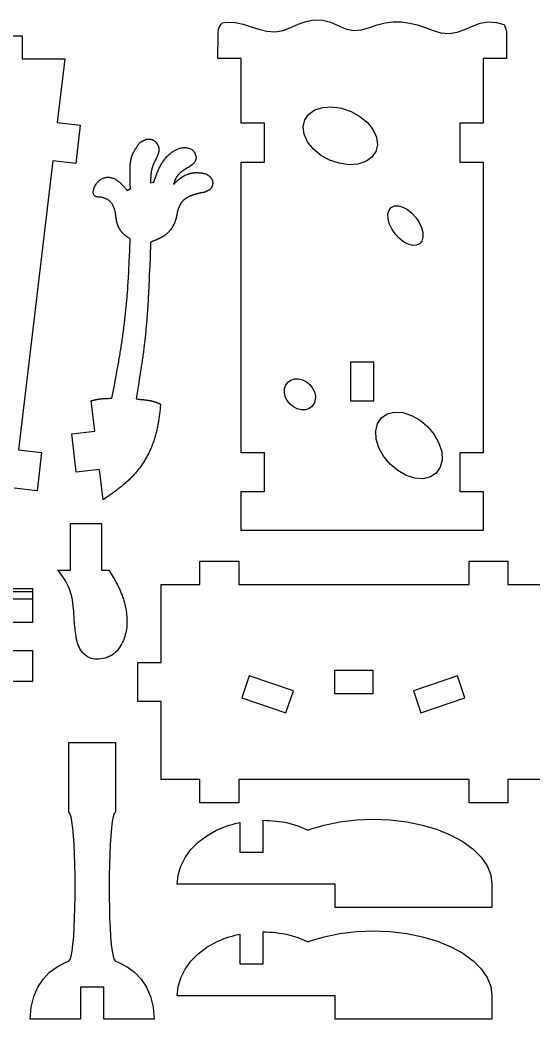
# Model space of a CAD drawing. Extents: x 2 to 268, y 5 to 228.
# Drawn here: x 81.4 to 147.5, y 22.3 to 151.2 of the extents above; entities that cross this region are included whole.
import ezdxf

# ---------------------------------------------------------------- set-up
doc = ezdxf.new("R2010")
doc.units = 0
doc.layers.add('CUT', color=62, linetype='CONTINUOUS')
doc.layers.add('ENGRAVE', color=132, linetype='CONTINUOUS')

msp = doc.modelspace()

# ---------------------------------------------------------------- linework, layer by layer
at = {"layer": 'CUT'}
for points in [[(111.18, 150.36), (112.19, 150.03), (113.22, 149.79), (114.27, 149.71), (115.31, 149.89), (116.3, 150.26), (117.27, 150.7), (118.27, 151.05), (119.31, 151.23), (120.37, 151.2), (121.4, 150.95), (123.35, 150.1), (124.39, 149.87), (125.43, 149.94), (126.45, 150.25), (127.45, 150.61), (128.46, 150.87), (129.51, 150.99), (130.57, 150.97), (131.62, 150.83), (132.64, 150.59), (133.64, 150.24), (134.64, 149.87), (135.66, 149.59), (136.71, 149.48), (137.75, 149.64), (138.75, 149.99), (139.72, 150.43), (140.72, 150.8), (141.76, 150.98), (142.8, 150.9), (143.76, 150.63), (143.82, 150.56), (143.89, 150.44), (143.95, 150.31), (144, 150.18), (144.04, 150.03), (144.07, 149.88), (144.1, 149.71), (144.11, 149.54), (144.12, 149.35), (144.11, 146.25), (141.11, 146.25), (141.11, 137.9), (138.11, 137.9), (138.11, 132.9), (141.11, 132.9), (141.11, 95.37), (138.11, 95.37), (138.11, 90.37), (141.11, 90.37), (141.11, 85.37), (109.91, 85.37), (109.91, 90.37), (112.91, 90.37), (112.91, 95.37), (109.91, 95.37), (109.91, 132.9), (112.91, 132.9), (112.91, 137.9), (109.91, 137.9), (109.91, 146.25), (106.91, 146.25), (106.92, 149.35), (106.92, 149.54), (106.94, 149.71), (106.96, 149.88), (106.99, 150.03), (107.03, 150.18), (107.09, 150.31), (107.15, 150.44), (107.22, 150.56), (107.3, 150.67), (107.39, 150.77), (107.47, 150.84), (108.09, 150.94), (109.14, 150.9), (110.17, 150.68)], [(95.52, 123.05), (95.48, 123.07), (95.45, 123.09), (95.41, 123.11), (95.38, 123.13), (95.34, 123.15), (95.31, 123.18), (95.27, 123.2), (95.24, 123.22), (95.2, 123.24), (95.17, 123.27), (95.13, 123.29), (95.1, 123.31), (95.07, 123.34), (95.03, 123.36), (95, 123.39), (94.97, 123.41), (94.94, 123.44), (94.9, 123.47), (94.87, 123.49), (94.84, 123.52), (94.81, 123.55), (94.78, 123.58), (94.75, 123.61), (94.72, 123.64), (94.69, 123.67), (94.66, 123.7), (94.63, 123.73), (94.6, 123.76), (94.57, 123.79), (94.55, 123.82), (94.52, 123.85), (94.49, 123.88), (94.47, 123.92), (94.44, 123.95), (94.41, 123.98), (94.39, 124.02), (94.37, 124.05), (94.34, 124.08), (94.32, 124.12), (94.29, 124.15), (94.27, 124.19), (94.25, 124.22), (94.23, 124.26), (94.21, 124.29), (94.19, 124.33), (94.17, 124.37), (94.15, 124.4), (94.13, 124.44), (94.11, 124.48), (94.09, 124.51), (94.08, 124.55), (94.06, 124.59), (94.05, 124.63), (94.03, 124.66), (94.02, 124.7), (94, 124.74), (93.99, 124.78), (93.97, 124.82), (93.96, 124.86), (93.95, 124.9), (93.94, 124.94), (93.93, 124.97), (93.91, 125.01), (93.9, 125.05), (93.89, 125.09), (93.88, 125.13), (93.87, 125.17), (93.86, 125.21), (93.85, 125.25), (93.85, 125.29), (93.84, 125.34), (93.83, 125.38), (93.82, 125.42), (93.81, 125.46), (93.81, 125.5), (93.8, 125.54), (93.79, 125.58), (93.79, 125.62), (93.78, 125.66), (93.78, 125.71), (93.77, 125.75), (93.76, 125.79), (93.76, 125.83), (93.75, 125.87), (93.75, 125.91), (93.74, 125.96), (93.74, 126), (93.73, 126.04), (93.73, 126.08), (93.73, 126.12), (93.72, 126.17), (93.72, 126.21), (93.71, 126.29), (93.69, 126.46), (93.66, 126.56), (93.63, 126.66), (93.59, 126.76), (93.56, 126.85), (93.52, 126.95), (93.48, 127.04), (93.44, 127.14), (93.4, 127.23), (93.36, 127.32), (93.31, 127.4), (93.26, 127.49), (93.21, 127.57), (93.15, 127.65), (93.09, 127.72), (93.03, 127.79), (92.96, 127.86), (92.88, 127.92), (92.81, 127.98), (92.73, 128.03), (92.64, 128.09), (92.55, 128.13), (92.46, 128.17), (92.37, 128.21), (92.27, 128.25), (92.17, 128.28), (92.07, 128.3), (91.97, 128.33), (91.86, 128.35), (91.75, 128.36), (91.64, 128.37), (91.54, 128.38), (91.43, 128.39), (91.32, 128.4), (91.23, 128.42), (91.14, 128.45), (91.06, 128.48), (90.99, 128.53), (90.94, 128.59), (90.9, 128.66), (90.87, 128.74), (90.85, 128.82), (90.84, 128.92), (90.83, 129.02), (90.84, 129.13), (90.86, 129.24), (90.89, 129.35), (90.92, 129.47), (90.96, 129.58), (91.01, 129.7), (91.06, 129.81), (91.12, 129.92), (91.19, 130.03), (91.26, 130.13), (91.33, 130.23), (91.4, 130.32), (91.49, 130.41), (91.57, 130.48), (91.65, 130.55), (91.74, 130.62), (91.83, 130.68), (91.93, 130.73), (92.02, 130.77), (92.12, 130.81), (92.21, 130.85), (92.31, 130.88), (92.41, 130.9), (92.51, 130.92), (92.6, 130.93), (92.7, 130.93), (92.8, 130.93), (92.9, 130.93), (92.99, 130.92), (93.09, 130.9), (93.18, 130.88), (93.27, 130.86), (93.36, 130.83), (93.44, 130.8), (93.53, 130.76), (93.61, 130.72), (93.7, 130.67), (93.78, 130.62), (93.86, 130.57), (93.94, 130.51), (94.02, 130.45), (94.1, 130.39), (94.18, 130.33), (94.25, 130.26), (94.33, 130.19), (94.4, 130.12), (94.48, 130.04), (94.55, 129.97), (94.62, 129.89), (94.7, 129.81), (94.77, 129.73), (94.84, 129.65), (94.91, 129.57), (94.98, 129.48), (95.05, 129.4), (95.12, 129.32), (95.19, 129.23), (95.63, 129.47), (95.61, 130.09), (95.61, 130.39), (95.6, 130.64), (95.6, 130.83), (95.59, 131.01), (95.59, 131.14), (95.59, 131.26), (95.59, 131.39), (95.59, 131.52), (95.59, 131.58), (95.58, 131.64), (95.58, 131.7), (95.58, 131.77), (95.58, 131.83), (95.58, 131.89), (95.59, 131.96), (95.59, 132.02), (95.59, 132.08), (95.59, 132.15), (95.59, 132.21), (95.59, 132.27), (95.6, 132.34), (95.6, 132.4), (95.6, 132.46), (95.61, 132.52), (95.61, 132.59), (95.62, 132.65), (95.62, 132.71), (95.63, 132.77), (95.63, 132.83), (95.64, 132.9), (95.65, 132.96), (95.66, 133.02), (95.67, 133.08), (95.68, 133.14), (95.69, 133.2), (95.71, 133.26), (95.72, 133.32), (95.73, 133.38), (95.75, 133.44), (95.76, 133.5), (95.78, 133.56), (95.8, 133.61), (95.82, 133.67), (95.84, 133.73), (95.86, 133.79), (95.88, 133.84), (95.91, 133.9), (95.93, 133.95), (95.96, 134.01), (95.98, 134.07), (96.01, 134.12), (96.04, 134.18), (96.07, 134.23), (96.1, 134.28), (96.13, 134.34), (96.16, 134.39), (96.19, 134.44), (96.22, 134.5), (96.25, 134.55), (96.29, 134.6), (96.32, 134.66), (96.35, 134.71), (96.39, 134.76), (96.42, 134.81), (96.46, 134.87), (96.49, 134.92), (96.53, 134.97), (96.57, 135.02), (96.6, 135.07), (96.64, 135.13), (96.68, 135.18), (96.71, 135.23), (96.82, 135.38), (96.88, 135.42), (96.9, 135.44), (96.93, 135.45), (96.96, 135.47), (96.99, 135.49), (97.01, 135.5), (97.04, 135.52), (97.07, 135.54), (97.09, 135.55), (97.12, 135.57), (97.15, 135.59), (97.18, 135.6), (97.2, 135.62), (97.23, 135.63), (97.26, 135.65), (97.29, 135.66), (97.32, 135.68), (97.34, 135.69), (97.37, 135.7), (97.4, 135.72), (97.43, 135.73), (97.46, 135.74), (97.49, 135.75), (97.52, 135.76), (97.54, 135.77), (97.57, 135.79), (97.6, 135.79), (97.63, 135.8), (97.66, 135.81), (97.69, 135.82), (97.72, 135.83), (97.76, 135.83), (97.79, 135.84), (97.82, 135.84), (97.85, 135.85), (97.88, 135.85), (97.91, 135.85), (97.94, 135.85), (97.98, 135.85), (98.01, 135.85), (98.04, 135.85), (98.07, 135.85), (98.11, 135.85), (98.14, 135.85), (98.17, 135.84), (98.2, 135.84), (98.23, 135.83), (98.27, 135.83), (98.3, 135.82), (98.33, 135.81), (98.36, 135.8), (98.39, 135.8), (98.42, 135.79), (98.45, 135.77), (98.48, 135.76), (98.51, 135.75), (98.54, 135.74), (98.57, 135.72), (98.6, 135.71), (98.63, 135.7), (98.65, 135.68), (98.68, 135.66), (98.7, 135.65), (98.73, 135.63), (98.75, 135.61), (98.78, 135.59), (98.8, 135.57), (98.82, 135.55), (98.84, 135.53), (98.86, 135.5), (98.89, 135.48), (98.91, 135.46), (98.92, 135.43), (98.94, 135.41), (98.96, 135.39), (98.98, 135.36), (99, 135.33), (99.02, 135.31), (99.03, 135.28), (99.05, 135.25), (99.06, 135.23), (99.08, 135.2), (99.1, 135.17), (99.11, 135.14), (99.13, 135.11), (99.14, 135.09), (99.16, 135.06), (99.17, 135.03), (99.18, 135), (99.2, 134.97), (99.21, 134.94), (99.23, 134.91), (99.26, 134.85), (99.26, 134.8), (99.27, 134.76), (99.28, 134.71), (99.28, 134.66), (99.29, 134.61), (99.29, 134.56), (99.29, 134.52), (99.29, 134.47), (99.29, 134.42), (99.29, 134.37), (99.28, 134.32), (99.28, 134.28), (99.27, 134.23), (99.26, 134.18), (99.25, 134.13), (99.24, 134.09), (99.23, 134.04), (99.21, 134), (99.2, 133.95), (99.18, 133.9), (99.17, 133.86), (99.15, 133.81), (99.13, 133.77), (99.11, 133.73), (99.09, 133.68), (99.07, 133.64), (99.06, 133.59), (99.04, 133.55), (99.01, 133.51), (98.99, 133.46), (98.97, 133.42), (98.95, 133.38), (98.93, 133.33), (98.91, 133.29), (98.84, 133.16), (98.82, 133.12), (98.8, 133.07), (98.78, 133.03), (98.76, 132.99), (98.74, 132.94), (98.71, 132.9), (98.69, 132.86), (98.67, 132.81), (98.65, 132.77), (98.63, 132.72), (98.62, 132.68), (98.6, 132.64), (98.58, 132.59), (98.56, 132.55), (98.54, 132.5), (98.53, 132.46), (98.51, 132.41), (98.49, 132.37), (98.48, 132.32), (98.46, 132.27), (98.45, 132.23), (98.43, 132.18), (98.42, 132.14), (98.41, 132.09), (98.39, 132.04), (98.38, 132), (98.37, 131.95), (98.36, 131.9), (98.35, 131.86), (98.34, 131.81), (98.33, 131.76), (98.32, 131.72), (98.31, 131.67), (98.31, 131.62), (98.3, 131.58), (98.29, 131.53), (98.29, 131.48), (98.28, 131.43), (98.27, 131.39), (98.27, 131.34), (98.26, 131.29), (98.26, 131.24), (98.26, 131.19), (98.25, 131.15), (98.25, 131.1), (98.25, 131.05), (98.24, 131), (98.24, 130.95), (98.24, 130.91), (98.24, 130.86), (98.24, 130.81), (98.24, 130.76), (98.23, 130.71), (98.23, 130.66), (98.23, 130.61), (98.23, 130.57), (98.23, 130.52), (98.23, 130.47), (98.23, 130.37), (98.23, 130.23), (98.63, 130.29), (98.72, 130.54), (98.76, 130.67), (98.8, 130.79), (98.85, 130.92), (98.89, 131.04), (98.94, 131.16), (98.98, 131.29), (99.03, 131.41), (99.08, 131.53), (99.13, 131.65), (99.18, 131.77), (99.23, 131.89), (99.29, 132.01), (99.35, 132.13), (99.41, 132.25), (99.47, 132.36), (99.53, 132.48), (99.6, 132.59), (99.66, 132.71), (99.73, 132.82), (99.81, 132.93), (99.88, 133.04), (99.96, 133.14), (100.04, 133.25), (100.12, 133.35), (100.21, 133.45), (100.29, 133.55), (100.38, 133.65), (100.48, 133.74), (100.57, 133.84), (100.67, 133.92), (100.77, 134.01), (100.87, 134.09), (100.98, 134.17), (101.09, 134.25), (101.2, 134.32), (101.31, 134.39), (101.43, 134.45), (101.55, 134.51), (101.67, 134.56), (101.8, 134.61), (101.92, 134.65), (102.06, 134.69), (102.19, 134.72), (102.32, 134.74), (102.46, 134.76), (102.59, 134.76), (102.73, 134.76), (102.86, 134.75), (102.99, 134.73), (103.12, 134.7), (103.24, 134.66), (103.36, 134.6), (103.48, 134.54), (103.58, 134.46), (103.68, 134.37), (103.78, 134.27), (103.86, 134.16), (103.93, 134.05), (103.98, 133.92), (104.03, 133.79), (104.06, 133.66), (104.08, 133.52), (104.08, 133.39), (104.06, 133.26), (104.03, 133.13), (103.99, 133.02), (103.92, 132.9), (103.85, 132.8), (103.76, 132.7), (103.67, 132.61), (103.56, 132.53), (103.45, 132.44), (103.33, 132.36), (103.22, 132.29), (103.1, 132.21), (102.98, 132.14), (102.86, 132.07), (102.74, 132), (102.62, 131.93), (102.51, 131.86), (102.4, 131.78), (102.29, 131.71), (102.19, 131.63), (102.08, 131.55), (101.99, 131.47), (101.9, 131.38), (101.81, 131.29), (101.73, 131.19), (101.65, 131.09), (101.58, 130.98), (101.52, 130.87), (101.46, 130.76), (101.4, 130.64), (101.35, 130.52), (101.3, 130.39), (101.25, 130.27), (101.2, 130.14), (101.19, 130.04), (101.29, 130.14), (101.33, 130.18), (101.36, 130.21), (101.4, 130.24), (101.43, 130.27), (101.47, 130.3), (101.5, 130.34), (101.54, 130.37), (101.57, 130.4), (101.61, 130.43), (101.64, 130.46), (101.68, 130.49), (101.71, 130.53), (101.75, 130.56), (101.78, 130.59), (101.82, 130.62), (101.85, 130.65), (101.89, 130.68), (101.93, 130.71), (101.96, 130.74), (102, 130.76), (102.04, 130.79), (102.07, 130.82), (102.11, 130.85), (102.15, 130.88), (102.19, 130.9), (102.22, 130.93), (102.26, 130.96), (102.3, 130.98), (102.34, 131.01), (102.38, 131.03), (102.42, 131.05), (102.46, 131.08), (102.5, 131.1), (102.54, 131.12), (102.58, 131.15), (102.62, 131.17), (102.66, 131.19), (102.7, 131.21), (102.75, 131.23), (102.79, 131.25), (102.83, 131.27), (102.88, 131.28), (102.92, 131.3), (102.96, 131.32), (103.01, 131.33), (103.05, 131.35), (103.1, 131.36), (103.14, 131.38), (103.19, 131.39), (103.23, 131.4), (103.28, 131.42), (103.32, 131.43), (103.37, 131.44), (103.41, 131.45), (103.46, 131.46), (103.51, 131.47), (103.55, 131.48), (103.6, 131.49), (103.65, 131.49), (103.69, 131.5), (103.74, 131.51), (103.79, 131.51), (103.83, 131.52), (103.88, 131.52), (103.93, 131.52), (103.97, 131.53), (104.02, 131.53), (104.07, 131.53), (104.11, 131.53), (104.16, 131.53), (104.21, 131.53), (104.25, 131.53), (104.3, 131.53), (104.35, 131.53), (104.4, 131.53), (104.44, 131.52), (104.49, 131.52), (104.53, 131.52), (104.58, 131.51), (104.63, 131.51), (104.67, 131.5), (104.72, 131.49), (104.77, 131.49), (104.81, 131.48), (104.86, 131.47), (104.9, 131.47), (104.95, 131.46), (105, 131.45), (105.04, 131.44), (105.09, 131.44), (105.13, 131.43), (105.18, 131.42), (105.23, 131.41), (105.36, 131.39), (105.42, 131.35), (105.45, 131.33), (105.48, 131.31), (105.51, 131.29), (105.54, 131.27), (105.56, 131.25), (105.59, 131.23), (105.62, 131.21), (105.65, 131.19), (105.67, 131.17), (105.7, 131.15), (105.73, 131.13), (105.76, 131.11), (105.78, 131.09), (105.81, 131.07), (105.83, 131.05), (105.86, 131.03), (105.88, 131), (105.9, 130.98), (105.93, 130.96), (105.95, 130.94), (105.97, 130.91), (105.99, 130.89), (106.01, 130.86), (106.03, 130.84), (106.05, 130.81), (106.07, 130.78), (106.08, 130.76), (106.1, 130.73), (106.11, 130.7), (106.13, 130.67), (106.14, 130.64), (106.15, 130.61), (106.17, 130.58), (106.18, 130.55), (106.19, 130.52), (106.19, 130.49), (106.2, 130.45), (106.21, 130.42), (106.21, 130.39), (106.22, 130.35), (106.22, 130.32), (106.22, 130.28), (106.23, 130.25), (106.23, 130.21), (106.23, 130.18), (106.23, 130.14), (106.22, 130.11), (106.22, 130.07), (106.22, 130.04), (106.21, 130.01), (106.21, 129.97), (106.2, 129.94), (106.19, 129.9), (106.19, 129.87), (106.18, 129.84), (106.17, 129.81), (106.16, 129.77), (106.14, 129.74), (106.13, 129.71), (106.12, 129.68), (106.1, 129.65), (106.09, 129.62), (106.07, 129.59), (106.05, 129.57), (106.04, 129.54), (106.02, 129.51), (106, 129.49), (105.98, 129.47), (105.95, 129.44), (105.93, 129.42), (105.91, 129.4), (105.89, 129.38), (105.86, 129.36), (105.84, 129.34), (105.81, 129.32), (105.78, 129.3), (105.76, 129.28), (105.73, 129.26), (105.7, 129.25), (105.67, 129.23), (105.65, 129.22), (105.62, 129.2), (105.59, 129.19), (105.56, 129.17), (105.53, 129.16), (105.5, 129.14), (105.46, 129.13), (105.43, 129.12), (105.4, 129.1), (105.37, 129.09), (105.34, 129.08), (105.3, 129.06), (105.27, 129.05), (105.24, 129.04), (105.21, 129.03), (105.17, 129.02), (105.11, 128.99), (104.94, 128.96), (104.85, 128.94), (104.81, 128.93), (104.76, 128.92), (104.72, 128.91), (104.68, 128.9), (104.63, 128.89), (104.59, 128.88), (104.55, 128.87), (104.5, 128.86), (104.46, 128.85), (104.42, 128.84), (104.38, 128.83), (104.33, 128.82), (104.29, 128.81), (104.25, 128.8), (104.2, 128.79), (104.16, 128.77), (104.12, 128.76), (104.07, 128.75), (104.03, 128.74), (103.99, 128.73), (103.94, 128.71), (103.9, 128.7), (103.86, 128.69), (103.81, 128.67), (103.77, 128.66), (103.73, 128.65), (103.68, 128.63), (103.64, 128.62), (103.6, 128.6), (103.55, 128.59), (103.51, 128.57), (103.47, 128.55), (103.42, 128.54), (103.38, 128.52), (103.34, 128.5), (103.29, 128.48), (103.25, 128.47), (103.21, 128.45), (103.17, 128.43), (103.13, 128.41), (103.09, 128.39), (103.05, 128.37), (103.01, 128.35), (102.97, 128.32), (102.93, 128.3), (102.89, 128.28), (102.85, 128.26), (102.81, 128.23), (102.77, 128.21), (102.74, 128.18), (102.7, 128.16), (102.66, 128.13), (102.63, 128.11), (102.59, 128.08), (102.56, 128.05), (102.52, 128.02), (102.49, 128), (102.46, 127.97), (102.43, 127.94), (102.4, 127.91), (102.37, 127.87), (102.34, 127.84), (102.31, 127.81), (102.28, 127.78), (102.25, 127.74), (102.23, 127.71), (102.2, 127.67), (102.18, 127.64), (102.15, 127.6), (102.13, 127.56), (102.11, 127.53), (102.08, 127.49), (102.06, 127.45), (102.04, 127.41), (102.02, 127.37), (102, 127.33), (101.98, 127.29), (101.96, 127.25), (101.94, 127.21), (101.92, 127.17), (101.9, 127.13), (101.89, 127.09), (101.87, 127.05), (101.85, 127.01), (101.84, 126.96), (101.82, 126.92), (101.8, 126.88), (101.79, 126.83), (101.77, 126.79), (101.75, 126.75), (101.74, 126.71), (101.69, 126.58), (101.66, 126.41), (101.65, 126.35), (101.64, 126.3), (101.63, 126.24), (101.62, 126.18), (101.61, 126.13), (101.6, 126.07), (101.59, 126.02), (101.58, 125.96), (101.57, 125.9), (101.56, 125.85), (101.54, 125.79), (101.53, 125.74), (101.52, 125.68), (101.5, 125.63), (101.49, 125.57), (101.48, 125.52), (101.46, 125.47), (101.44, 125.41), (101.43, 125.36), (101.41, 125.3), (101.39, 125.25), (101.37, 125.2), (101.35, 125.15), (101.33, 125.09), (101.31, 125.04), (101.29, 124.99), (101.27, 124.94), (101.24, 124.89), (101.22, 124.83), (101.19, 124.78), (101.17, 124.73), (101.14, 124.68), (101.11, 124.63), (101.08, 124.58), (101.05, 124.53), (101.02, 124.49), (100.99, 124.44), (100.96, 124.39), (100.93, 124.34), (100.89, 124.3), (100.86, 124.25), (100.83, 124.21), (100.79, 124.16), (100.75, 124.12), (100.72, 124.07), (100.68, 124.03), (100.64, 123.98), (100.6, 123.94), (100.56, 123.9), (100.52, 123.86), (100.48, 123.82), (100.44, 123.78), (100.4, 123.74), (100.36, 123.7), (100.32, 123.66), (100.27, 123.62), (100.23, 123.59), (100.18, 123.55), (100.14, 123.52), (100.09, 123.48), (100.05, 123.45), (100, 123.41), (99.96, 123.38), (99.91, 123.35), (99.86, 123.32), (99.81, 123.29), (99.77, 123.26), (99.72, 123.23), (99.67, 123.2), (99.62, 123.17), (99.57, 123.15), (99.52, 123.12), (99.47, 123.1), (99.42, 123.07), (99.37, 123.04), (99.32, 123.02), (99.27, 123), (99.22, 122.97), (99.17, 122.95), (99.11, 122.93), (99.06, 122.9), (99.01, 122.88), (98.96, 122.86), (98.9, 122.84), (98.85, 122.82), (98.8, 122.8), (98.75, 122.78), (98.69, 122.75), (98.64, 122.73), (98.59, 122.71), (98.53, 122.69), (98.48, 122.67), (98.43, 122.65), (98.32, 122.62), (98.21, 122.58), (98.15, 120.54), (98.11, 119.53), (98.09, 118.92), (98.06, 118.31), (98.05, 117.9), (98.03, 117.49), (98.01, 117.09), (97.99, 116.68), (97.97, 116.27), (97.95, 115.87), (97.93, 115.46), (97.92, 115.26), (97.9, 115.05), (97.89, 114.85), (97.88, 114.65), (97.87, 114.44), (97.85, 114.24), (97.84, 114.04), (97.82, 113.83), (97.81, 113.63), (97.8, 113.43), (97.78, 113.22), (97.77, 113.02), (97.75, 112.82), (97.73, 112.62), (97.72, 112.41), (97.7, 112.21), (97.68, 112.01), (97.66, 111.81), (97.65, 111.6), (97.63, 111.4), (97.61, 111.2), (97.59, 110.99), (97.57, 110.79), (97.55, 110.59), (97.53, 110.39), (97.51, 110.18), (97.48, 109.98), (97.46, 109.78), (97.44, 109.58), (97.41, 109.38), (97.39, 109.17), (97.36, 108.97), (97.34, 108.77), (97.31, 108.57), (97.29, 108.37), (97.26, 108.17), (97.23, 107.96), (97.21, 107.76), (97.18, 107.56), (97.15, 107.36), (97.12, 107.16), (97.09, 106.96), (97.06, 106.75), (97.03, 106.55), (97, 106.35), (96.97, 106.15), (96.94, 105.95), (96.88, 105.55), (96.81, 105.15), (96.75, 104.74), (96.65, 104.14), (96.35, 102.33), (96.61, 102.31), (96.74, 102.3), (96.84, 102.29), (96.9, 102.28), (96.96, 102.28), (97.03, 102.27), (97.09, 102.26), (97.13, 102.26), (97.16, 102.26), (97.19, 102.25), (97.22, 102.25), (97.26, 102.25), (97.29, 102.24), (97.32, 102.24), (97.35, 102.23), (97.39, 102.23), (97.42, 102.23), (97.45, 102.22), (97.48, 102.22), (97.52, 102.21), (97.55, 102.21), (97.58, 102.21), (97.61, 102.2), (97.65, 102.2), (97.68, 102.19), (97.71, 102.19), (97.74, 102.18), (97.78, 102.18), (97.81, 102.17), (97.84, 102.17), (97.87, 102.16), (97.9, 102.16), (97.94, 102.15), (97.97, 102.15), (98, 102.14), (98.03, 102.14), (98.07, 102.13), (98.1, 102.12), (98.13, 102.12), (98.16, 102.11), (98.19, 102.11), (98.23, 102.1), (98.26, 102.09), (98.29, 102.09), (98.32, 102.08), (98.35, 102.07), (98.39, 102.06), (98.42, 102.06), (98.45, 102.05), (98.48, 102.04), (98.51, 102.03), (98.54, 102.03), (98.58, 102.02), (98.61, 102.01), (98.64, 102), (98.67, 101.99), (98.7, 101.98), (98.73, 101.97), (98.76, 101.96), (98.79, 101.95), (98.83, 101.94), (98.86, 101.93), (98.89, 101.92), (98.92, 101.91), (98.95, 101.9), (98.98, 101.89), (99.01, 101.88), (99.04, 101.87), (99.07, 101.85), (99.1, 101.84), (99.13, 101.83), (99.16, 101.82), (99.19, 101.81), (99.22, 101.8), (99.25, 101.78), (99.28, 101.77), (99.31, 101.76), (99.34, 101.75), (99.37, 101.73), (99.43, 101.71), (99.52, 101.67), (99.47, 101.22), (99.46, 101.07), (99.44, 100.92), (99.42, 100.77), (99.4, 100.62), (99.38, 100.47), (99.36, 100.32), (99.34, 100.17), (99.32, 100.02), (99.3, 99.87), (99.28, 99.72), (99.26, 99.57), (99.23, 99.43), (99.21, 99.28), (99.18, 99.13), (99.16, 98.98), (99.13, 98.83), (99.1, 98.69), (99.07, 98.54), (99.04, 98.39), (99.01, 98.24), (98.97, 98.1), (98.94, 97.95), (98.9, 97.81), (98.86, 97.66), (98.82, 97.52), (98.78, 97.37), (98.74, 97.23), (98.69, 97.08), (98.65, 96.94), (98.6, 96.8), (98.55, 96.66), (98.49, 96.51), (98.44, 96.37), (98.38, 96.23), (98.33, 96.09), (98.27, 95.95), (98.21, 95.81), (98.14, 95.67), (98.08, 95.54), (98.01, 95.4), (97.94, 95.26), (97.87, 95.13), (97.8, 94.99), (97.73, 94.86), (97.66, 94.73), (97.58, 94.6), (97.5, 94.47), (97.42, 94.34), (97.34, 94.21), (97.26, 94.08), (97.18, 93.95), (97.09, 93.83), (97, 93.7), (96.92, 93.58), (96.83, 93.46), (96.73, 93.34), (96.64, 93.22), (96.55, 93.1), (96.45, 92.98), (96.36, 92.87), (96.26, 92.75), (96.16, 92.64), (96.06, 92.53), (95.96, 92.42), (95.85, 92.31), (95.75, 92.2), (95.64, 92.09), (95.53, 91.99), (95.43, 91.88), (95.32, 91.78), (95.21, 91.68), (95.09, 91.58), (94.98, 91.48), (94.87, 91.38), (94.76, 91.28), (94.64, 91.19), (94.52, 91.09), (94.41, 91), (94.29, 90.9), (94.17, 90.81), (94.05, 90.72), (93.93, 90.62), (93.81, 90.53), (93.69, 90.44), (93.57, 90.35), (93.45, 90.26), (93.33, 90.17), (93.21, 90.08), (93.08, 90), (92.96, 89.91), (92.84, 89.82), (92.71, 89.73), (92.59, 89.64), (92.09, 89.3), (91.63, 93.22), (88.65, 92.87), (88.07, 97.84), (91.04, 98.19), (90.58, 102.12), (90.71, 102.13), (90.83, 102.16), (90.89, 102.18), (90.92, 102.19), (90.95, 102.19), (90.98, 102.2), (91.01, 102.21), (91.04, 102.22), (91.07, 102.22), (91.1, 102.23), (91.13, 102.24), (91.17, 102.24), (91.2, 102.25), (91.23, 102.26), (91.26, 102.26), (91.29, 102.27), (91.32, 102.28), (91.35, 102.28), (91.38, 102.29), (91.41, 102.29), (91.44, 102.3), (91.47, 102.3), (91.5, 102.31), (91.53, 102.31), (91.56, 102.32), (91.59, 102.32), (91.62, 102.33), (91.65, 102.33), (91.69, 102.34), (91.72, 102.34), (91.75, 102.34), (91.78, 102.35), (91.81, 102.35), (91.84, 102.35), (91.87, 102.36), (91.9, 102.36), (91.93, 102.36), (91.96, 102.36), (91.99, 102.37), (92.03, 102.37), (92.06, 102.37), (92.09, 102.37), (92.12, 102.38), (92.15, 102.38), (92.18, 102.38), (92.21, 102.38), (92.24, 102.39), (92.28, 102.39), (92.34, 102.39), (92.4, 102.39), (92.46, 102.4), (92.55, 102.4), (92.65, 102.41), (92.77, 102.41), (92.96, 102.42), (93.24, 102.43), (93.55, 104.06), (93.7, 104.88), (93.82, 105.49), (93.89, 105.9), (93.96, 106.31), (94.04, 106.71), (94.07, 106.92), (94.11, 107.12), (94.14, 107.33), (94.18, 107.53), (94.21, 107.74), (94.25, 107.94), (94.28, 108.14), (94.31, 108.35), (94.35, 108.55), (94.38, 108.76), (94.41, 108.96), (94.44, 109.17), (94.48, 109.37), (94.51, 109.58), (94.54, 109.78), (94.57, 109.99), (94.6, 110.19), (94.63, 110.4), (94.66, 110.6), (94.68, 110.81), (94.71, 111.02), (94.74, 111.22), (94.77, 111.43), (94.79, 111.63), (94.82, 111.84), (94.84, 112.04), (94.87, 112.25), (94.89, 112.46), (94.92, 112.66), (94.94, 112.87), (94.96, 113.07), (94.99, 113.28), (95.01, 113.49), (95.03, 113.69), (95.05, 113.9), (95.07, 114.11), (95.09, 114.31), (95.11, 114.52), (95.13, 114.72), (95.15, 114.93), (95.17, 115.14), (95.19, 115.34), (95.21, 115.55), (95.22, 115.76), (95.24, 115.96), (95.25, 116.17), (95.27, 116.38), (95.28, 116.58), (95.3, 116.79), (95.31, 117), (95.33, 117.21), (95.34, 117.41), (95.35, 117.62), (95.37, 117.83), (95.38, 118.03), (95.39, 118.24), (95.4, 118.45), (95.41, 118.65), (95.42, 118.86), (95.44, 119.27), (95.46, 119.69), (95.48, 120.1), (95.5, 120.73), (95.54, 121.55), (95.59, 123)], [(124.01, 107.08), (124.01, 102.08), (127.01, 102.08), (127.01, 107.08)], [(86.23, 80.25), (87.89, 80.25), (87.89, 86.25), (91.89, 86.25), (91.89, 80.25), (92.84, 80.25), (92.86, 80.22), (93, 80), (93.14, 79.78), (93.28, 79.56), (93.41, 79.34), (93.54, 79.12), (93.66, 78.89), (93.79, 78.66), (93.91, 78.43), (94.02, 78.2), (94.14, 77.97), (94.24, 77.73), (94.35, 77.49), (94.44, 77.25), (94.54, 77.01), (94.62, 76.77), (94.71, 76.52), (94.78, 76.28), (94.85, 76.03), (94.91, 75.77), (94.97, 75.52), (95.02, 75.27), (95.06, 75.01), (95.1, 74.75), (95.13, 74.49), (95.15, 74.24), (95.16, 73.98), (95.17, 73.72), (95.17, 73.46), (95.16, 73.2), (95.14, 72.94), (95.11, 72.68), (95.07, 72.43), (95.02, 72.17), (94.96, 71.92), (94.89, 71.67), (94.81, 71.42), (94.72, 71.17), (94.61, 70.93), (94.49, 70.69), (94.36, 70.47), (94.22, 70.25), (94.06, 70.04), (93.9, 69.84), (93.71, 69.65), (93.52, 69.49), (93.31, 69.33), (93.09, 69.2), (92.86, 69.08), (92.62, 68.98), (92.37, 68.89), (92.11, 68.83), (91.85, 68.78), (91.59, 68.75), (91.32, 68.74), (91.06, 68.76), (90.8, 68.8), (90.55, 68.86), (90.31, 68.95), (90.08, 69.07), (89.86, 69.22), (89.66, 69.39), (89.48, 69.58), (89.31, 69.79), (89.16, 70.01), (89.04, 70.24), (88.93, 70.48), (88.84, 70.72), (88.76, 70.97), (88.7, 71.22), (88.65, 71.48), (88.61, 71.73), (88.57, 71.99), (88.54, 72.25), (88.51, 72.5), (88.48, 72.76), (88.45, 73.02), (88.43, 73.27), (88.41, 73.53), (88.39, 73.79), (88.37, 74.05), (88.35, 74.3), (88.33, 74.56), (88.31, 74.82), (88.28, 75.34), (88.26, 75.54), (88.25, 75.64), (88.24, 75.74), (88.22, 75.84), (88.21, 75.94), (88.2, 76.04), (88.18, 76.14), (88.17, 76.24), (88.15, 76.34), (88.14, 76.44), (88.12, 76.54), (88.1, 76.64), (88.08, 76.74), (88.06, 76.83), (88.04, 76.93), (88.01, 77.03), (87.98, 77.13), (87.96, 77.22), (87.86, 77.52), (87.76, 77.8), (87.65, 78.07), (87.53, 78.33), (87.4, 78.59), (87.27, 78.85), (87.12, 79.09), (86.96, 79.34), (86.79, 79.57), (86.61, 79.81), (86.43, 80.03)], [(121.94, 67.31), (121.94, 64.31), (126.94, 64.31), (126.94, 67.31)], [(116.63, 64.68), (110.95, 66.62), (109.99, 63.78), (115.67, 61.85)], [(132.1, 64.68), (133.07, 61.85), (138.75, 63.78), (137.78, 66.62)], [(83.68, 26.42), (84.37, 27.46), (85.21, 28.35), (86.17, 29.07), (87.22, 29.63), (87.69, 29.8), (87.85, 29.99), (87.99, 30.43), (88.11, 31.08), (88.22, 31.93), (88.31, 32.94), (88.38, 34.08), (88.43, 35.34), (88.47, 36.67), (88.49, 38.06), (88.49, 39.47), (88.48, 40.88), (88.45, 42.27), (88.41, 43.59), (88.35, 44.84), (88.28, 45.97), (88.19, 46.97), (88.08, 47.8), (87.97, 48.43), (87.83, 48.85), (87.69, 49.02), (87.69, 58.02), (93.69, 58.02), (93.69, 49.02), (93.54, 48.85), (93.41, 48.43), (93.29, 47.8), (93.19, 46.97), (93.1, 45.97), (93.03, 44.84), (92.97, 43.59), (92.92, 42.27), (92.89, 40.88), (92.88, 39.47), (92.89, 38.06), (92.91, 36.67), (92.94, 35.34), (93, 34.08), (93.07, 32.94), (93.16, 31.93), (93.26, 31.08), (93.39, 30.43), (93.53, 29.99), (93.69, 29.8), (94.15, 29.63), (95.21, 29.07), (96.17, 28.35), (97, 27.46), (97.7, 26.42), (98.22, 25.22), (98.55, 23.85), (98.67, 22.32), (92.19, 22.32), (92.19, 26.45), (89.19, 26.45), (89.19, 22.32), (82.7, 22.32), (82.82, 23.85), (83.15, 25.22)], [(106.71, 46.69), (107.22, 46.9), (107.6, 47.05), (107.98, 47.19), (108.36, 47.32), (108.74, 47.43), (109.13, 47.54), (109.52, 47.63), (109.72, 47.67), (109.72, 43.85), (112.72, 43.85), (112.72, 47.97), (113.13, 47.96), (113.54, 47.94), (113.96, 47.91), (114.38, 47.87), (114.8, 47.82), (115.22, 47.75), (115.73, 47.67), (117.19, 47.25), (118.52, 46.7), (118.67, 46.77), (120.58, 47.34), (122.63, 47.76), (124.76, 48.01), (126.94, 48.09), (129.11, 48.01), (131.24, 47.76), (133.29, 47.34), (135.2, 46.77), (136.95, 46.05), (138.49, 45.21), (139.8, 44.25), (140.84, 43.2), (141.6, 42.08), (142.07, 40.92), (142.22, 39.72), (142.22, 36.72), (122.01, 36.72), (122.01, 39.72), (101.67, 39.72), (101.78, 40.87), (102.11, 42.03), (102.66, 43.15), (103.41, 44.19), (104.35, 45.14), (105.46, 45.98)], [(106.71, 32.29), (107.22, 32.5), (107.6, 32.65), (107.98, 32.79), (108.36, 32.92), (108.74, 33.03), (109.13, 33.14), (109.52, 33.23), (109.72, 33.27), (109.72, 29.45), (112.72, 29.45), (112.72, 33.57), (113.13, 33.56), (113.54, 33.54), (113.96, 33.51), (114.38, 33.47), (114.8, 33.42), (115.22, 33.35), (115.73, 33.27), (117.19, 32.85), (118.52, 32.3), (118.67, 32.37), (120.58, 32.94), (122.63, 33.36), (124.76, 33.61), (126.94, 33.69), (129.11, 33.61), (131.24, 33.36), (133.29, 32.94), (135.2, 32.37), (136.95, 31.65), (138.49, 30.81), (139.8, 29.85), (140.84, 28.8), (141.6, 27.68), (142.07, 26.52), (142.22, 25.32), (142.22, 22.32), (122.01, 22.32), (122.01, 25.32), (101.67, 25.32), (101.78, 26.47), (102.11, 27.63), (102.66, 28.75), (103.41, 29.79), (104.35, 30.74), (105.46, 31.58)]]:
    msp.add_lwpolyline(points, close=True, dxfattribs=at)
for points in [[(76.66, 149.2), (81.66, 149.2), (81.66, 146.2), (87.15, 146.2), (86.18, 138.01), (89.16, 137.66), (88.58, 132.7), (85.6, 133.05), (81.2, 95.78), (84.18, 95.43), (83.6, 90.46), (80.62, 90.81)], [(149.3, 53.21), (144.3, 53.21), (144.3, 50.21), (139.3, 50.21), (139.3, 53.21), (109.58, 53.21), (109.58, 50.21), (104.58, 50.21), (104.58, 53.21), (99.58, 53.21), (99.58, 63.31), (96.58, 63.31), (96.58, 68.31), (99.58, 68.31), (99.58, 78.41), (104.58, 78.41), (104.58, 81.41), (109.58, 81.41), (109.58, 78.41), (139.3, 78.41), (139.3, 81.41), (144.3, 81.41), (144.3, 78.41), (149.3, 78.41)], [(80.01, 77.88), (83.01, 77.88), (83.01, 77.5), (83.01, 76.5), (83.01, 73.5), (80.01, 73.5)], [(80.01, 69.88), (83.01, 69.88), (83.01, 65.88), (75.01, 65.88)]]:
    msp.add_lwpolyline(points, dxfattribs=at)
at = {"layer": 'ENGRAVE'}
for points in [[(111.18, 150.36), (112.19, 150.03), (113.22, 149.79), (114.27, 149.71), (115.31, 149.89), (116.3, 150.26), (117.27, 150.7), (118.27, 151.05), (119.31, 151.23), (120.37, 151.2), (121.4, 150.95), (123.35, 150.1), (124.39, 149.87), (125.43, 149.94), (126.45, 150.25), (127.45, 150.61), (128.46, 150.87), (129.51, 150.99), (130.57, 150.97), (131.62, 150.83), (132.64, 150.59), (133.64, 150.24), (134.64, 149.87), (135.66, 149.59), (136.71, 149.48), (137.75, 149.64), (138.75, 149.99), (139.72, 150.43), (140.72, 150.8), (141.76, 150.98), (142.8, 150.9), (143.76, 150.63), (143.82, 150.56), (143.89, 150.44), (143.95, 150.31), (144, 150.18), (144.04, 150.03), (144.07, 149.88), (144.1, 149.71), (144.11, 149.54), (144.12, 149.35), (144.11, 146.25), (141.11, 146.25), (141.11, 137.9), (138.11, 137.9), (138.11, 132.9), (141.11, 132.9), (141.11, 95.37), (138.11, 95.37), (138.11, 90.37), (141.11, 90.37), (141.11, 85.37), (109.91, 85.37), (109.91, 90.37), (112.91, 90.37), (112.91, 95.37), (109.91, 95.37), (109.91, 132.9), (112.91, 132.9), (112.91, 137.9), (109.91, 137.9), (109.91, 146.25), (106.91, 146.25), (106.92, 149.35), (106.92, 149.54), (106.94, 149.71), (106.96, 149.88), (106.99, 150.03), (107.03, 150.18), (107.09, 150.31), (107.15, 150.44), (107.22, 150.56), (107.3, 150.67), (107.39, 150.77), (107.47, 150.84), (108.09, 150.94), (109.14, 150.9), (110.17, 150.68)], [(122.85, 139.85), (124.08, 139.42), (125.22, 138.79), (126.19, 137.98), (126.92, 137.06), (127.36, 136.09), (127.48, 135.13), (127.27, 134.25), (126.76, 133.51), (125.96, 132.95), (124.94, 132.63), (123.77, 132.56), (122.53, 132.74), (121.29, 133.16), (120.15, 133.79), (119.18, 134.6), (118.46, 135.52), (118.02, 136.49), (117.89, 137.45), (118.1, 138.33), (118.62, 139.08), (119.41, 139.63), (120.43, 139.95), (121.6, 140.03)], [(133.32, 123.79), (133.33, 123.2), (133.19, 122.71), (132.91, 122.36), (132.5, 122.17), (131.99, 122.15), (131.42, 122.3), (130.83, 122.62), (130.25, 123.08), (129.74, 123.65), (129.31, 124.29), (129, 124.96), (128.84, 125.61), (128.83, 126.2), (128.97, 126.68), (129.25, 127.03), (129.66, 127.23), (130.17, 127.25), (130.74, 127.09), (131.33, 126.77), (131.91, 126.32), (132.42, 125.75), (132.85, 125.11), (133.16, 124.44)], [(124.01, 107.08), (124.01, 102.08), (127.01, 102.08), (127.01, 107.08)], [(115.49, 103.66), (115.64, 104.12), (115.92, 104.5), (116.31, 104.77), (116.77, 104.92), (117.28, 104.94), (117.81, 104.81), (118.31, 104.56), (118.75, 104.19), (119.11, 103.74), (119.36, 103.24), (119.48, 102.71), (119.46, 102.2), (119.31, 101.74), (119.03, 101.36), (118.65, 101.08), (118.18, 100.94), (117.67, 100.92), (117.14, 101.05), (116.64, 101.3), (116.2, 101.66), (115.84, 102.11), (115.59, 102.62), (115.47, 103.15)], [(135.8, 94.45), (135.57, 93.51), (135.06, 92.77), (134.31, 92.27), (133.36, 92.04), (132.3, 92.11), (131.18, 92.46), (130.08, 93.09), (129.09, 93.93), (128.26, 94.93), (127.65, 96.04), (127.3, 97.16), (127.25, 98.23), (127.48, 99.17), (127.99, 99.91), (128.74, 100.41), (129.69, 100.64), (130.75, 100.57), (131.87, 100.21), (132.97, 99.59), (133.96, 98.75), (134.8, 97.74), (135.4, 96.64), (135.75, 95.52)], [(27.29, 76.5), (27.29, 77.5), (83.01, 77.5), (83.01, 76.5)], [(121.94, 67.31), (121.94, 64.31), (126.94, 64.31), (126.94, 67.31)], [(116.63, 64.68), (110.95, 66.62), (109.99, 63.78), (115.67, 61.85)], [(132.1, 64.68), (133.07, 61.85), (138.75, 63.78), (137.78, 66.62)], [(83.68, 26.42), (84.37, 27.46), (85.21, 28.35), (86.17, 29.07), (87.22, 29.63), (87.69, 29.8), (87.85, 29.99), (87.99, 30.43), (88.11, 31.08), (88.22, 31.93), (88.31, 32.94), (88.38, 34.08), (88.43, 35.34), (88.47, 36.67), (88.49, 38.06), (88.49, 39.47), (88.48, 40.88), (88.45, 42.27), (88.41, 43.59), (88.35, 44.84), (88.28, 45.97), (88.19, 46.97), (88.08, 47.8), (87.97, 48.43), (87.83, 48.85), (87.69, 49.02), (87.69, 58.02), (93.69, 58.02), (93.69, 49.02), (93.54, 48.85), (93.41, 48.43), (93.29, 47.8), (93.19, 46.97), (93.1, 45.97), (93.03, 44.84), (92.97, 43.59), (92.92, 42.27), (92.89, 40.88), (92.88, 39.47), (92.89, 38.06), (92.91, 36.67), (92.94, 35.34), (93, 34.08), (93.07, 32.94), (93.16, 31.93), (93.26, 31.08), (93.39, 30.43), (93.53, 29.99), (93.69, 29.8), (94.15, 29.63), (95.21, 29.07), (96.17, 28.35), (97, 27.46), (97.7, 26.42), (98.22, 25.22), (98.55, 23.85), (98.67, 22.32), (92.19, 22.32), (92.19, 26.45), (89.19, 26.45), (89.19, 22.32), (82.7, 22.32), (82.82, 23.85), (83.15, 25.22)], [(106.71, 46.69), (107.22, 46.9), (107.6, 47.05), (107.98, 47.19), (108.36, 47.32), (108.74, 47.43), (109.13, 47.54), (109.52, 47.63), (109.72, 47.67), (109.72, 43.85), (112.72, 43.85), (112.72, 47.97), (113.13, 47.96), (113.54, 47.94), (113.96, 47.91), (114.38, 47.87), (114.8, 47.82), (115.22, 47.75), (115.73, 47.67), (117.19, 47.25), (118.52, 46.7), (118.67, 46.77), (120.58, 47.34), (122.63, 47.76), (124.76, 48.01), (126.94, 48.09), (129.11, 48.01), (131.24, 47.76), (133.29, 47.34), (135.2, 46.77), (136.95, 46.05), (138.49, 45.21), (139.8, 44.25), (140.84, 43.2), (141.6, 42.08), (142.07, 40.92), (142.22, 39.72), (142.22, 36.72), (122.01, 36.72), (122.01, 39.72), (101.67, 39.72), (101.78, 40.87), (102.11, 42.03), (102.66, 43.15), (103.41, 44.19), (104.35, 45.14), (105.46, 45.98)], [(106.71, 32.29), (107.22, 32.5), (107.6, 32.65), (107.98, 32.79), (108.36, 32.92), (108.74, 33.03), (109.13, 33.14), (109.52, 33.23), (109.72, 33.27), (109.72, 29.45), (112.72, 29.45), (112.72, 33.57), (113.13, 33.56), (113.54, 33.54), (113.96, 33.51), (114.38, 33.47), (114.8, 33.42), (115.22, 33.35), (115.73, 33.27), (117.19, 32.85), (118.52, 32.3), (118.67, 32.37), (120.58, 32.94), (122.63, 33.36), (124.76, 33.61), (126.94, 33.69), (129.11, 33.61), (131.24, 33.36), (133.29, 32.94), (135.2, 32.37), (136.95, 31.65), (138.49, 30.81), (139.8, 29.85), (140.84, 28.8), (141.6, 27.68), (142.07, 26.52), (142.22, 25.32), (142.22, 22.32), (122.01, 22.32), (122.01, 25.32), (101.67, 25.32), (101.78, 26.47), (102.11, 27.63), (102.66, 28.75), (103.41, 29.79), (104.35, 30.74), (105.46, 31.58)]]:
    msp.add_lwpolyline(points, close=True, dxfattribs=at)
msp.add_lwpolyline([(149.3, 53.21), (144.3, 53.21), (144.3, 50.21), (139.3, 50.21), (139.3, 53.21), (109.58, 53.21), (109.58, 50.21), (104.58, 50.21), (104.58, 53.21), (99.58, 53.21), (99.58, 63.31), (96.58, 63.31), (96.58, 68.31), (99.58, 68.31), (99.58, 78.41), (104.58, 78.41), (104.58, 81.41), (109.58, 81.41), (109.58, 78.41), (139.3, 78.41), (139.3, 81.41), (144.3, 81.41), (144.3, 78.41), (149.3, 78.41)], dxfattribs=at)

doc.saveas('drawing.dxf')
